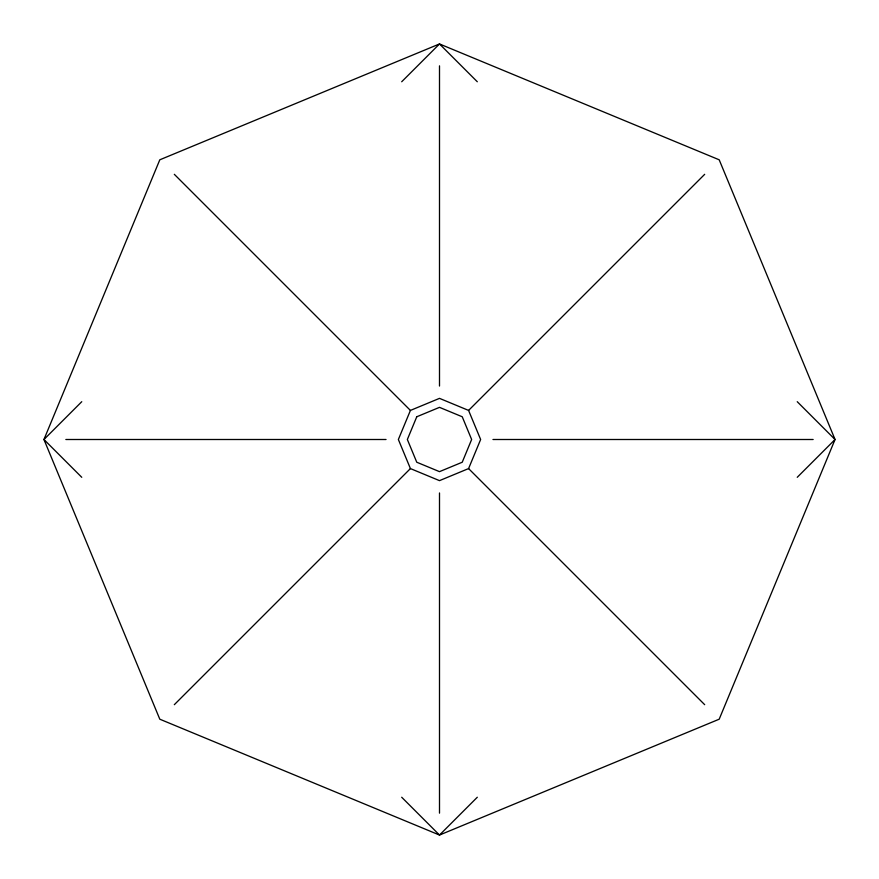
<?xml version="1.0" encoding="UTF-8"?>
<svg xmlns="http://www.w3.org/2000/svg" width="879" height="879" viewBox="0 0 879 879"><rect width="100%" height="100%" fill="white"/><g stroke="black" fill="none" stroke-linecap="round" stroke-linejoin="round"><path stroke-width="1.32" d="M410.416 410.416L398.363 439.5L410.416 468.584L439.5 480.637L468.584 468.584L480.637 439.5L468.584 410.416L439.5 398.363L410.416 410.416L174.317 174.317M81.758 401.692L43.95 439.5L159.802 719.198L439.5 835.05L719.198 719.198L835.05 439.5L719.198 159.802L439.5 43.95L159.802 159.802L43.95 439.5L81.758 477.308M401.692 81.758L439.5 43.95L477.308 81.758M174.317 704.683L410.416 468.584M468.584 410.416L704.683 174.317M477.308 797.242L439.5 835.05L401.692 797.242M797.242 477.308L835.05 439.5L797.242 401.692M65.848 439.5L386.046 439.5M492.954 439.5L813.152 439.5M468.584 468.584L704.683 704.683M439.5 65.848L439.5 386.046M439.5 492.954L439.5 813.152M416.767 416.767L407.351 439.5L416.767 462.233L439.5 471.649L462.233 462.233L471.638 439.5L462.233 416.767L439.5 407.351L416.767 416.767"/></g></svg>
